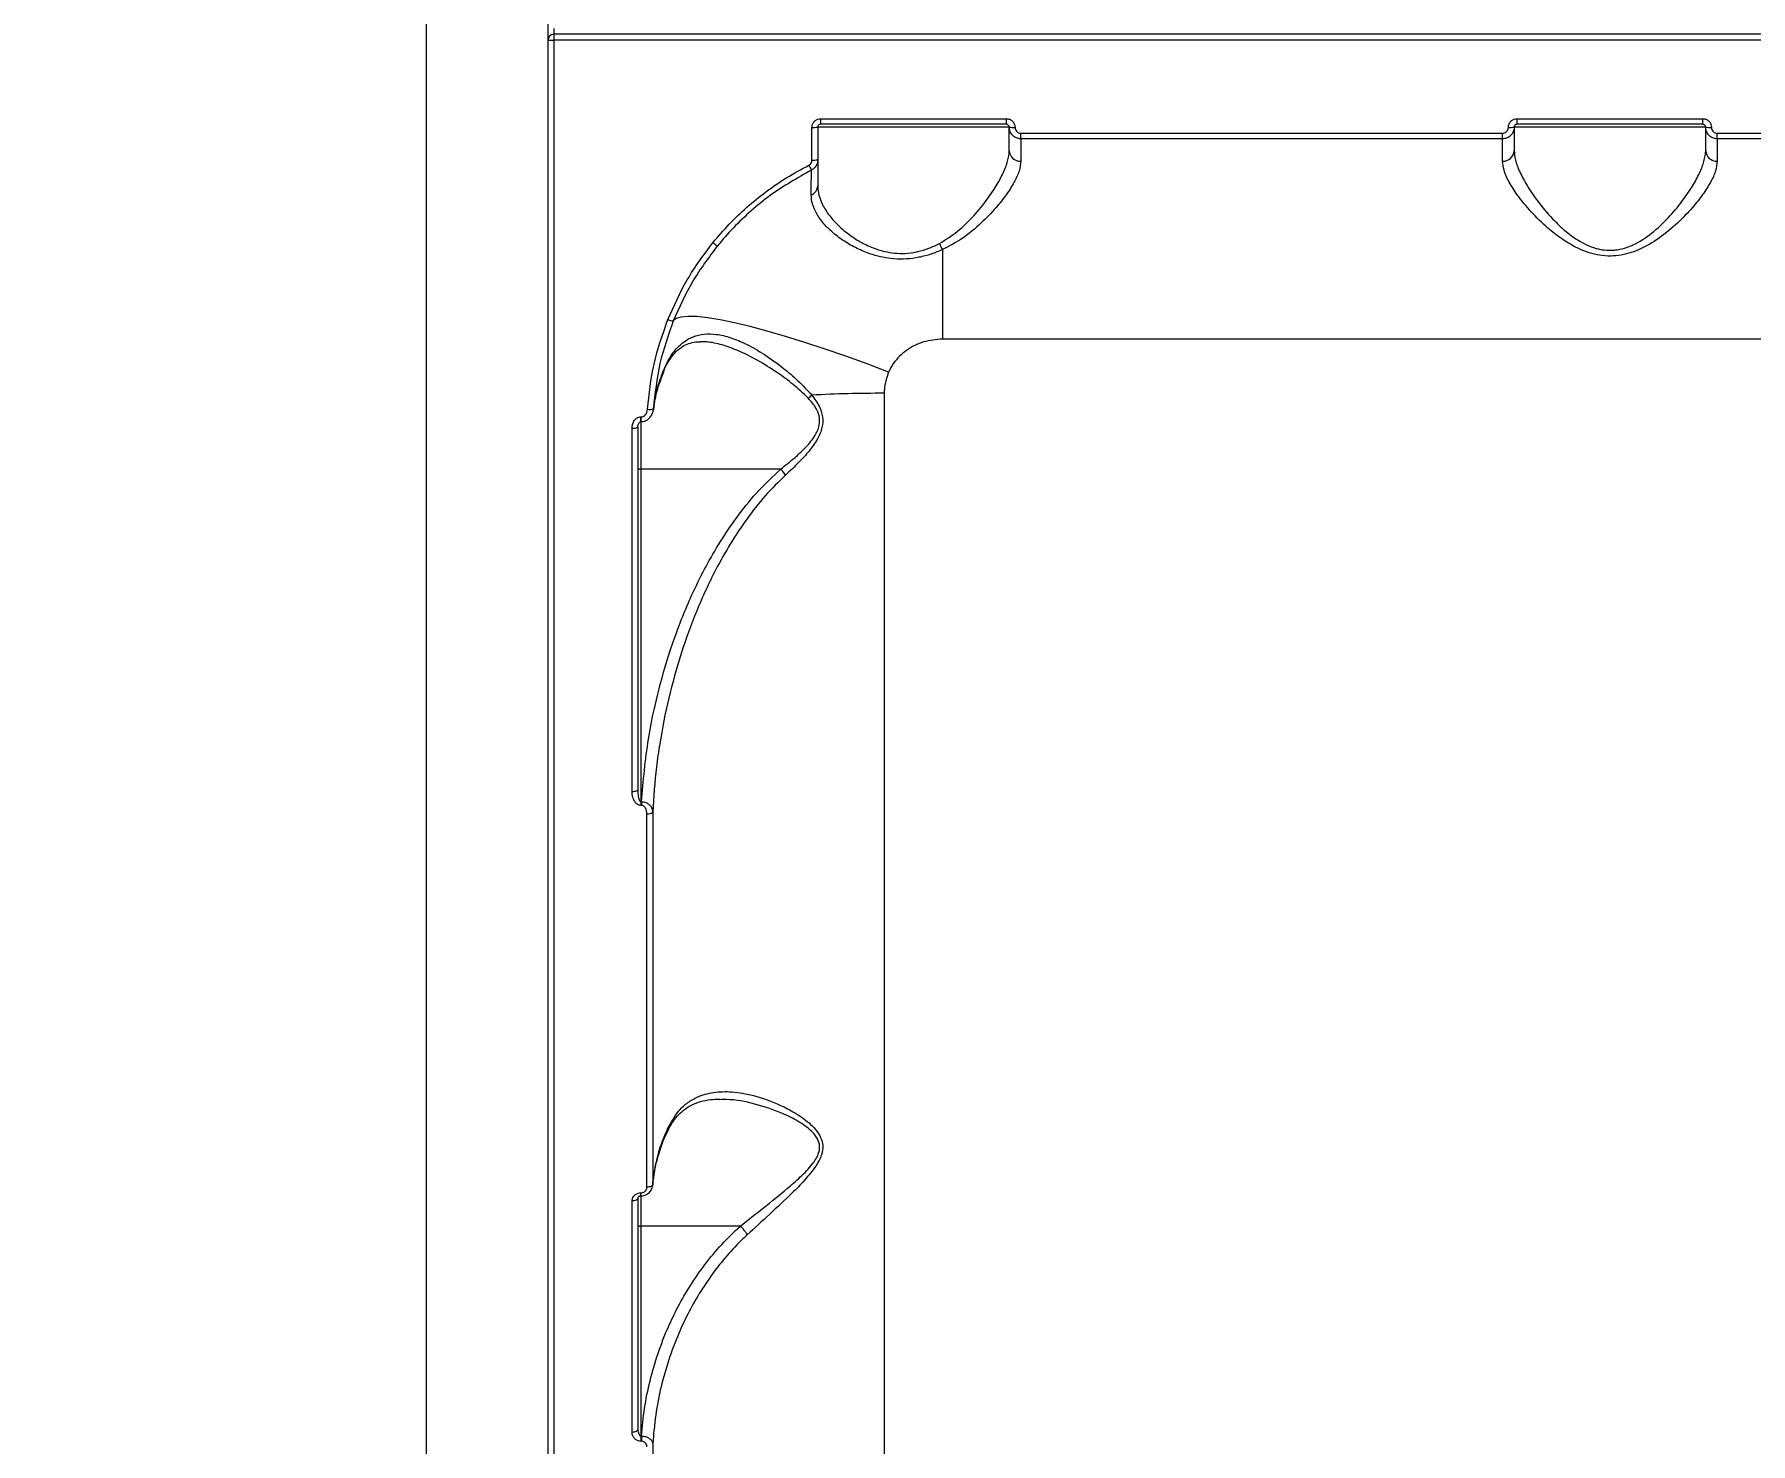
# Model space of a CAD drawing. Header units: millimetres. Extents: x -8327 to 9087, y -6583 to 5996.
# Drawn here: x -1374.5 to -1078.8, y -2449.9 to -2207.1 of the extents above; entities that cross this region are included whole.
import ezdxf

# ---------------------------------------------------------------- set-up
doc = ezdxf.new("R2010")
doc.units = ezdxf.units.MM
for name, color, linetype in [('DIKOM_ОБЪЕКТ', 7, 'Continuous'), ('DIKOM_РАЗМЕР_ЗОНА', 7, 'Continuous'), ('DIKOM_РАЗМЕР_ОБЪЕКТА', 7, 'Continuous')]:
    doc.layers.add(name, color=color, linetype=linetype)
doc.styles.add('style1', font='arial.ttf', dxfattribs={"width": 0.8})
doc.dimstyles.new('1-50', dxfattribs={"dimtxt": 300, "dimasz": 200, "dimexe": 100, "dimexo": 0, "dimgap": 100, "dimtad": 1, "dimtxsty": 'style1', "dimcen": 200, "dimclrd": 7, "dimclre": 7, "dimclrt": 7, "dimadec": 1, "dimazin": 2, "dimtfac": 1, "dimtmove": 0, "dimatfit": 2, "dimfxl": 0, "dimlwd": 25, "dimlwe": 18, "dimarcsym": 0})

# ---------------------------------------------------------------- blocks, each defined once
blk = doc.blocks.new('*D9')
at = {"layer": 'Defpoints', "color": 0, "transparency": 16777216}
for p in [(7087.37, 843.9), (-4957.59, 227.93), (7087.37, -4838.64)]:
    blk.add_point(p, dxfattribs=at)
at = {"layer": 'DIKOM_РАЗМЕР_ОБЪЕКТА', "color": 7, "lineweight": 18, "transparency": 16777216}
for p, q in [((7087.37, 843.9), (7087.37, -4938.64)), ((-4957.59, 227.93), (-4957.59, -4938.64))]:
    blk.add_line(p, q, dxfattribs=at)
at = {"layer": 'DIKOM_РАЗМЕР_ОБЪЕКТА', "color": 7, "lineweight": 25, "transparency": 16777216}
blk.add_line((-4757.59, -4838.64), (6887.37, -4838.64), dxfattribs=at)
at = {"layer": 'DIKOM_РАЗМЕР_ОБЪЕКТА', "color": 7, "transparency": 16777216}
for points in [[(-4757.59, -4805.31), (-4757.59, -4871.97), (-4957.59, -4838.64)], [(6887.37, -4805.31), (6887.37, -4871.97), (7087.37, -4838.64)]]:
    blk.add_solid(points, dxfattribs=at)
at = {"layer": 'DIKOM_РАЗМЕР_ОБЪЕКТА', "color": 7, "transparency": 16777216, "insert": (4098.94, -4585.47), "char_height": 300, "attachment_point": 5, "style": 'style1'}
blk.add_mtext('12040', dxfattribs=at)
blk = doc.blocks.new('*D10')
at = {"layer": 'Defpoints', "color": 0, "transparency": 16777216}
for p in [(-465.57, 4500.84), (-6842.48, -4044.98), (-465.57, -4044.98)]:
    blk.add_point(p, dxfattribs=at)
at = {"layer": 'DIKOM_РАЗМЕР_ОБЪЕКТА', "color": 7, "lineweight": 18, "transparency": 16777216}
for p, q in [((-465.57, 4500.84), (-6942.48, 4500.84)), ((-465.57, -4044.98), (-6942.48, -4044.98))]:
    blk.add_line(p, q, dxfattribs=at)
at = {"layer": 'DIKOM_РАЗМЕР_ОБЪЕКТА', "color": 7, "lineweight": 25, "transparency": 16777216}
blk.add_line((-6842.48, 4300.84), (-6842.48, -3844.98), dxfattribs=at)
at = {"layer": 'DIKOM_РАЗМЕР_ОБЪЕКТА', "color": 7, "transparency": 16777216}
for points in [[(-6875.82, 4300.84), (-6809.15, 4300.84), (-6842.48, 4500.84)], [(-6875.82, -3844.98), (-6809.15, -3844.98), (-6842.48, -4044.98)]]:
    blk.add_solid(points, dxfattribs=at)
at = {"layer": 'DIKOM_РАЗМЕР_ОБЪЕКТА', "color": 7, "transparency": 16777216, "insert": (-7095.66, 227.93), "char_height": 300, "attachment_point": 5, "rotation": 90, "style": 'style1'}
blk.add_mtext('8550', dxfattribs=at)
blk = doc.blocks.new('*D11')
at = {"layer": 'Defpoints', "color": 0, "transparency": 16777216}
for p in [(-800.04, 5995.67), (-7876.63, -5539.81), (-800.04, -5539.81)]:
    blk.add_point(p, dxfattribs=at)
at = {"layer": 'DIKOM_РАЗМЕР_ЗОНА', "color": 7, "lineweight": 18, "transparency": 16777216}
for p, q in [((-800.04, 5995.67), (-7976.63, 5995.67)), ((-800.04, -5539.81), (-7976.63, -5539.81))]:
    blk.add_line(p, q, dxfattribs=at)
at = {"layer": 'DIKOM_РАЗМЕР_ЗОНА', "color": 7, "lineweight": 25, "transparency": 16777216}
blk.add_line((-7876.63, 5795.67), (-7876.63, -5339.81), dxfattribs=at)
at = {"layer": 'DIKOM_РАЗМЕР_ЗОНА', "color": 7, "transparency": 16777216}
for points in [[(-7909.96, 5795.67), (-7843.29, 5795.67), (-7876.63, 5995.67)], [(-7909.96, -5339.81), (-7843.29, -5339.81), (-7876.63, -5539.81)]]:
    blk.add_solid(points, dxfattribs=at)
at = {"layer": 'DIKOM_РАЗМЕР_ЗОНА', "color": 7, "transparency": 16777216, "insert": (-8129.8, 227.93), "char_height": 300, "attachment_point": 5, "rotation": 90, "style": 'style1'}
blk.add_mtext('11550', dxfattribs=at)
blk = doc.blocks.new('*D12')
at = {"layer": 'Defpoints', "color": 0, "transparency": 16777216}
for p in [(-6501.58, 227.93), (9087.37, 227.93), (9087.37, -6483.3)]:
    blk.add_point(p, dxfattribs=at)
at = {"layer": 'DIKOM_РАЗМЕР_ЗОНА', "color": 7, "lineweight": 18, "transparency": 16777216}
for p, q in [((-6501.58, 227.93), (-6501.58, -6583.3)), ((9087.37, 227.93), (9087.37, -6583.3))]:
    blk.add_line(p, q, dxfattribs=at)
at = {"layer": 'DIKOM_РАЗМЕР_ЗОНА', "color": 7, "lineweight": 25, "transparency": 16777216}
blk.add_line((-6301.58, -6483.3), (8887.37, -6483.3), dxfattribs=at)
at = {"layer": 'DIKOM_РАЗМЕР_ЗОНА', "color": 7, "transparency": 16777216}
for points in [[(-6301.58, -6449.97), (-6301.58, -6516.64), (-6501.58, -6483.3)], [(8887.37, -6449.97), (8887.37, -6516.64), (9087.37, -6483.3)]]:
    blk.add_solid(points, dxfattribs=at)
at = {"layer": 'DIKOM_РАЗМЕР_ЗОНА', "color": 7, "transparency": 16777216, "insert": (2981.2, -6230.13), "char_height": 300, "attachment_point": 5, "style": 'style1'}
blk.add_mtext('15500', dxfattribs=at)

msp = doc.modelspace()

# ---------------------------------------------------------------- linework, layer by layer
at = {"layer": 'DIKOM_ОБЪЕКТ', "color": 7, "linetype": 'Continuous', "lineweight": 15}
for p, q in [((-1307.039, -1876.293), (-1307.039, -2537.85)), ((-1286.039, -1876.293), (-1286.039, -2537.85)), ((-1285.039, -2206.069), (-1285.039, -2207.072)), ((-801.039, -2207.072), (-1285.039, -2207.072)), ((-1285.039, -2207.072), (-1285.039, -2208.074)), ((-801.039, -2208.074), (-1285.039, -2208.074)), ((-1285.039, -2208.074), (-1285.039, -2627.071)), ((-1240.539, -2228.736), (-1240.539, -2223.11)), ((-1239.54, -2223.072), (-1239.54, -2228.684)), ((-1206.54, -2223.072), (-1239.54, -2223.072)), ((-1239.039, -2221.606), (-1207.039, -2221.606)), ((-1239.039, -2222.571), (-1239.039, -2221.606)), ((-1207.039, -2222.571), (-1239.039, -2222.571)), ((-1207.039, -2222.571), (-1207.039, -2221.606)), ((-1206.54, -2227.122), (-1206.54, -2223.072)), ((-1119.539, -2223.072), (-1119.539, -2227.122)), ((-1086.539, -2223.072), (-1119.539, -2223.072)), ((-1119.039, -2221.606), (-1087.039, -2221.606)), ((-1119.039, -2222.571), (-1119.039, -2221.606)), ((-1087.039, -2222.571), (-1119.039, -2222.571)), ((-1087.039, -2222.571), (-1087.039, -2221.606)), ((-1086.539, -2227.122), (-1086.539, -2223.072)), ((-1204.539, -2224.112), (-1121.539, -2224.112)), ((-1204.539, -2225.071), (-1204.539, -2224.112)), ((-1204.539, -2225.071), (-1204.539, -2228.929)), ((-1121.539, -2225.071), (-1204.539, -2225.071)), ((-1121.539, -2225.071), (-1121.539, -2224.112)), ((-1121.539, -2228.929), (-1121.539, -2225.071)), ((-1084.539, -2224.112), (-1001.539, -2224.112)), ((-1084.539, -2225.071), (-1084.539, -2224.112)), ((-1084.539, -2225.071), (-1084.539, -2228.929)), ((-1001.539, -2225.071), (-1084.539, -2225.071)), ((-1218.039, -2244.165), (-1218.039, -2259.574)), ((-868.04, -2259.574), (-1218.039, -2259.574)), ((-1266.141, -2265.221), (-1266.153, -2265.25)), ((-1267.798, -2271.761), (-1267.71, -2271.115)), ((-1228.089, -2268.919), (-1228.089, -2589.072)), ((-1270.039, -2272.975), (-1269.945, -2272.975)), ((-1270.039, -2273.818), (-1270.039, -2272.975)), ((-1270.039, -2273.806), (-1270.039, -2281.988)), ((-1270.039, -2273.818), (-1269.945, -2273.818)), ((-1269.945, -2273.818), (-1269.945, -2272.975)), ((-1271.539, -2337.583), (-1271.539, -2274.917)), ((-1270.539, -2274.756), (-1270.539, -2337.272)), ((-1245.927, -2281.988), (-1270.039, -2281.988)), ((-1270.039, -2281.988), (-1270.039, -2339.277)), ((-1270.039, -2339.277), (-1269.918, -2339.277)), ((-1270.039, -2339.277), (-1270.039, -2339.924)), ((-1269.918, -2339.277), (-1269.918, -2339.924)), ((-1269.918, -2339.924), (-1270.039, -2339.924)), ((-1268.979, -2405.705), (-1268.979, -2341.383)), ((-1267.982, -2341.087), (-1267.982, -2405.266)), ((-1270.039, -2406.677), (-1270.007, -2406.677)), ((-1270.039, -2407.202), (-1270.039, -2406.677)), ((-1270.039, -2407.202), (-1270.007, -2407.202)), ((-1270.039, -2407.218), (-1270.039, -2412.424)), ((-1270.007, -2407.202), (-1270.007, -2406.677)), ((-1271.539, -2447.957), (-1271.539, -2408.093)), ((-1270.539, -2407.615), (-1270.539, -2447.383)), ((-1252.879, -2412.424), (-1270.039, -2412.424)), ((-1270.039, -2412.424), (-1270.039, -2448.579)), ((-1270.039, -2448.579), (-1269.936, -2448.579)), ((-1270.039, -2448.579), (-1270.039, -2449.478)), ((-1269.936, -2448.579), (-1269.936, -2449.478)), ((-1269.936, -2449.478), (-1270.039, -2449.478)), ((-1267.982, -2449.907), (-1267.982, -2515.739))]:
    msp.add_line(p, q, dxfattribs=at)
at = {"layer": 'DIKOM_ОБЪЕКТ', "color": 7, "linetype": 'Continuous', "lineweight": 15, "flags": 128}
for points in [[(-1227.33, -2265.277), (-1231.024, -2263.871), (-1234.681, -2262.538), (-1238.266, -2261.293), (-1241.743, -2260.147), (-1245.077, -2259.112), (-1248.236, -2258.198), (-1251.189, -2257.414), (-1253.907, -2256.768), (-1256.362, -2256.266), (-1258.53, -2255.914), (-1260.39, -2255.714), (-1261.924, -2255.668), (-1263.116, -2255.777), (-1263.955, -2256.041), (-1264.433, -2256.456)], [(-1266.086, -2264.893), (-1266.116, -2265.145), (-1266.141, -2265.221)], [(-1270.539, -2281.823), (-1270.53, -2281.855), (-1270.501, -2281.886), (-1270.455, -2281.915), (-1270.393, -2281.94), (-1270.317, -2281.96), (-1270.231, -2281.976), (-1270.137, -2281.985), (-1270.039, -2281.988)], [(-1270.539, -2337.272), (-1270.559, -2337.333), (-1270.615, -2337.391), (-1270.708, -2337.445), (-1270.832, -2337.492), (-1270.984, -2337.531), (-1271.157, -2337.56), (-1271.344, -2337.577), (-1271.539, -2337.583)], [(-1267.982, -2405.266), (-1268.013, -2405.353), (-1268.078, -2405.436), (-1268.174, -2405.512), (-1268.299, -2405.578), (-1268.447, -2405.632), (-1268.614, -2405.672), (-1268.793, -2405.696), (-1268.979, -2405.705)], [(-1270.539, -2407.615), (-1270.559, -2407.708), (-1270.615, -2407.798), (-1270.708, -2407.881), (-1270.832, -2407.953), (-1270.984, -2408.013), (-1271.157, -2408.057), (-1271.344, -2408.084), (-1271.539, -2408.093)], [(-1270.539, -2412.262), (-1270.53, -2412.293), (-1270.501, -2412.324), (-1270.455, -2412.352), (-1270.393, -2412.376), (-1270.317, -2412.397), (-1270.231, -2412.412), (-1270.137, -2412.421), (-1270.039, -2412.424)], [(-1270.539, -2447.383), (-1270.559, -2447.495), (-1270.615, -2447.603), (-1270.708, -2447.702), (-1270.832, -2447.789), (-1270.984, -2447.86), (-1271.157, -2447.913), (-1271.344, -2447.946), (-1271.539, -2447.957)]]:
    msp.add_lwpolyline(points, dxfattribs=at)
at = {"layer": 'DIKOM_ОБЪЕКТ', "color": 7, "linetype": 'Continuous', "lineweight": 15}
for centre, radius, start, end in [((-1285.039, -2208.072), 1, 90, 180), ((-1285.279, -2098.849), 109.225, 269.60109, 270.12575), ((-1240.292, -2216.464), 6.651, 267.87032, 276.49919), ((-1205.786, -2216.455), 6.66, 263.50608, 272.12544), ((-1120.292, -2216.461), 6.653, 267.87182, 276.4977), ((-1085.787, -2216.464), 6.651, 263.50081, 272.12968), ((-1232.472, -2225.525), 9.544, 205.47567, 211.19579), ((-1240.291, -2223.841), 4.902, 267.09989, 278.82386), ((-1204.631, -2227.02), 1.911, 183.04956, 272.75077), ((-1121.448, -2227.02), 1.911, 267.24923, 356.95044), ((-1084.631, -2227.021), 1.911, 183.03962, 272.7607), ((-1241.299, -2233.118), 1.761, 291.13508, 358.17991), ((-1255.182, -2240.358), 3.557, 227.21342, 242.53825), ((-1211.71, -2240.229), 7.453, 202.81637, 211.87129), ((-1264.277, -2254.081), 2.379, 242.90201, 266.23668), ((-1244.732, -2264.818), 6.076, 305.64413, 313.27009), ((-1228.203, -2505.477), 236.558, 89.97244, 92.99596), ((-1268.517, -2269.743), 1.967, 259.75638, 289.1481), ((-1271.296, -2273.247), 1.688, 261.72526, 296.64066), ((-1252.053, -2287.965), 8.559, 35.40713, 44.29108), ((-1268.777, -2340.238), 1.163, 259.97468, 313.1245)]:
    msp.add_arc(centre, radius, start, end, dxfattribs=at)
for points, knots in [([(-1240.539, -2223.11), (-1240.532, -2222.999), (-1240.514, -2222.719), (-1240.334, -2222.296), (-1239.995, -2221.915), (-1239.545, -2221.656), (-1239.208, -2221.623), (-1239.039, -2221.606)], [0, 0, 0, 0, 0.1419004, 0.3567374, 0.5712815, 0.7856945, 1, 1, 1, 1]), ([(-1239.039, -2222.571), (-1239.096, -2222.577), (-1239.208, -2222.588), (-1239.358, -2222.674), (-1239.471, -2222.801), (-1239.531, -2222.942), (-1239.537, -2223.035), (-1239.54, -2223.072)], [0, 0, 0, 0, 0.2139424, 0.42817, 0.642798, 0.8578378, 1, 1, 1, 1]), ([(-1207.039, -2221.606), (-1206.929, -2221.613), (-1206.651, -2221.632), (-1206.229, -2221.812), (-1205.848, -2222.152), (-1205.589, -2222.602), (-1205.556, -2222.941), (-1205.539, -2223.11)], [0, 0, 0, 0, 0.1406789, 0.3550876, 0.5698811, 0.7848534, 1, 1, 1, 1]), ([(-1206.54, -2223.072), (-1206.545, -2223.015), (-1206.556, -2222.903), (-1206.642, -2222.753), (-1206.769, -2222.64), (-1206.91, -2222.58), (-1207.003, -2222.574), (-1207.039, -2222.571)], [0, 0, 0, 0, 0.2155692, 0.4306888, 0.6452116, 0.8596292, 1, 1, 1, 1]), ([(-1204.539, -2225.071), (-1204.686, -2225.062), (-1205.057, -2225.038), (-1205.62, -2224.799), (-1206.128, -2224.346), (-1206.473, -2223.747), (-1206.517, -2223.297), (-1206.54, -2223.072)], [0, 0, 0, 0, 0.1407127, 0.3554741, 0.5703045, 0.7851686, 1, 1, 1, 1]), ([(-1205.539, -2223.11), (-1205.528, -2223.222), (-1205.506, -2223.448), (-1205.334, -2223.748), (-1205.08, -2223.975), (-1204.799, -2224.095), (-1204.613, -2224.107), (-1204.539, -2224.112)], [0, 0, 0, 0, 0.215057, 0.4302044, 0.6449277, 0.8594091, 1, 1, 1, 1]), ([(-1119.539, -2223.072), (-1119.549, -2223.22), (-1119.574, -2223.592), (-1119.814, -2224.154), (-1120.266, -2224.661), (-1120.865, -2225.005), (-1121.315, -2225.049), (-1121.539, -2225.071)], [0, 0, 0, 0, 0.1416737, 0.3563702, 0.5709223, 0.7854557, 1, 1, 1, 1]), ([(-1121.539, -2224.112), (-1121.427, -2224.101), (-1121.202, -2224.079), (-1120.903, -2223.906), (-1120.677, -2223.652), (-1120.556, -2223.37), (-1120.544, -2223.184), (-1120.539, -2223.11)], [0, 0, 0, 0, 0.2143209, 0.4286312, 0.643161, 0.858086, 1, 1, 1, 1]), ([(-1120.539, -2223.11), (-1120.532, -2222.999), (-1120.514, -2222.719), (-1120.334, -2222.296), (-1119.994, -2221.915), (-1119.545, -2221.656), (-1119.208, -2221.623), (-1119.039, -2221.606)], [0, 0, 0, 0, 0.1419089, 0.3567202, 0.5713445, 0.7856817, 1, 1, 1, 1]), ([(-1119.039, -2222.571), (-1119.096, -2222.577), (-1119.208, -2222.588), (-1119.358, -2222.674), (-1119.471, -2222.801), (-1119.531, -2222.942), (-1119.537, -2223.035), (-1119.539, -2223.072)], [0, 0, 0, 0, 0.21396321, 0.42794626, 0.64279661, 0.85785744, 1, 1, 1, 1]), ([(-1087.039, -2221.606), (-1086.929, -2221.613), (-1086.651, -2221.632), (-1086.229, -2221.812), (-1085.848, -2222.152), (-1085.589, -2222.602), (-1085.556, -2222.941), (-1085.539, -2223.11)], [0, 0, 0, 0, 0.14058972, 0.35510992, 0.56984552, 0.78483558, 1, 1, 1, 1]), ([(-1086.539, -2223.072), (-1086.545, -2223.015), (-1086.556, -2222.903), (-1086.642, -2222.753), (-1086.769, -2222.64), (-1086.91, -2222.58), (-1087.003, -2222.574), (-1087.039, -2222.571)], [0, 0, 0, 0, 0.2155809, 0.4307122, 0.6454732, 0.8596216, 1, 1, 1, 1]), ([(-1084.539, -2225.071), (-1084.686, -2225.062), (-1085.057, -2225.038), (-1085.62, -2224.798), (-1086.128, -2224.346), (-1086.473, -2223.747), (-1086.517, -2223.297), (-1086.539, -2223.072)], [0, 0, 0, 0, 0.1407844, 0.3554689, 0.570293, 0.7851877, 1, 1, 1, 1]), ([(-1085.539, -2223.11), (-1085.528, -2223.222), (-1085.506, -2223.448), (-1085.334, -2223.748), (-1085.08, -2223.975), (-1084.798, -2224.095), (-1084.613, -2224.107), (-1084.539, -2224.112)], [0, 0, 0, 0, 0.215077, 0.4302189, 0.6449367, 0.8594126, 1, 1, 1, 1]), ([(-1257.599, -2242.969), (-1256.685, -2241.896), (-1254.857, -2239.752), (-1251.79, -2236.835), (-1248.477, -2234.143), (-1244.919, -2231.697), (-1242.365, -2230.319), (-1241.088, -2229.63)], [0, 0, 0, 0, 0.1978389, 0.3955055, 0.5931714, 0.7965908, 1, 1, 1, 1]), ([(-1241.088, -2229.63), (-1240.992, -2229.569), (-1240.801, -2229.448), (-1240.613, -2229.158), (-1240.544, -2228.908), (-1240.54, -2228.766), (-1240.539, -2228.736)], [0, 0, 0, 0, 0.3057226, 0.6116823, 0.9180845, 1, 1, 1, 1]), ([(-1239.54, -2228.684), (-1239.541, -2228.744), (-1239.549, -2229.028), (-1239.687, -2229.527), (-1240.063, -2230.105), (-1240.445, -2230.347), (-1240.636, -2230.469)], [0, 0, 0, 0, 0.0819097, 0.3881257, 0.6940336, 1, 1, 1, 1]), ([(-1239.54, -2228.684), (-1239.54, -2228.772), (-1239.54, -2228.956), (-1239.54, -2230.415), (-1239.54, -2232.245), (-1239.54, -2233.173)], [0, 0, 0, 0, 0.3069734, 0.6484694, 1, 1, 1, 1]), ([(-1218.58, -2243.12), (-1217.514, -2242.456), (-1215.273, -2241.06), (-1212.597, -2238.347), (-1210.413, -2235.663), (-1208.739, -2233.174), (-1207.54, -2230.953), (-1206.713, -2228.88), (-1206.597, -2227.708), (-1206.54, -2227.122)], [0, 0, 0, 0, 0.1463713, 0.3075769, 0.4690112, 0.6020963, 0.735111, 0.8676419, 1, 1, 1, 1]), ([(-1204.539, -2228.929), (-1204.604, -2229.484), (-1204.733, -2230.596), (-1205.658, -2232.573), (-1207.007, -2234.694), (-1208.891, -2237.074), (-1211.352, -2239.64), (-1214.381, -2242.235), (-1216.848, -2243.537), (-1218.039, -2244.165)], [0, 0, 0, 0, 0.13165671, 0.26348613, 0.39514067, 0.52687261, 0.6883018, 0.84953935, 1, 1, 1, 1]), ([(-1084.539, -2228.929), (-1084.601, -2229.474), (-1084.726, -2230.583), (-1085.649, -2232.556), (-1087.002, -2234.685), (-1088.874, -2237.053), (-1091.337, -2239.631), (-1094.412, -2242.201), (-1097.829, -2244.245), (-1100.941, -2245.191), (-1103.386, -2245.321), (-1105.255, -2245.105), (-1107.101, -2244.584), (-1109.206, -2243.668), (-1111.463, -2242.283), (-1114.103, -2240.202), (-1116.711, -2237.635), (-1118.919, -2234.934), (-1120.464, -2232.508), (-1121.372, -2230.52), (-1121.487, -2229.428), (-1121.539, -2228.929)], [0, 0, 0, 0, 0.05458135, 0.11103024, 0.16594533, 0.22201155, 0.28907296, 0.35795929, 0.42267191, 0.47740468, 0.50474857, 0.5331013, 0.56235261, 0.59238148, 0.63988812, 0.68858231, 0.75928461, 0.83205997, 0.89016086, 0.94986883, 1, 1, 1, 1]), ([(-1119.539, -2227.122), (-1119.492, -2227.646), (-1119.391, -2228.782), (-1118.588, -2230.863), (-1117.233, -2233.376), (-1115.264, -2236.222), (-1112.969, -2238.895), (-1110.592, -2241.11), (-1108.6, -2242.562), (-1106.693, -2243.546), (-1104.761, -2244.2), (-1103.03, -2244.345), (-1101.408, -2244.153), (-1100.123, -2243.827), (-1097.932, -2242.881), (-1095.334, -2241.045), (-1092.607, -2238.364), (-1090.427, -2235.681), (-1088.744, -2233.18), (-1087.549, -2230.97), (-1086.714, -2228.887), (-1086.598, -2227.716), (-1086.539, -2227.122)], [0, 0, 0, 0, 0.0507137, 0.1099156, 0.170724, 0.2426526, 0.3164733, 0.3637493, 0.4119875, 0.4400486, 0.4688587, 0.5101018, 0.5210883, 0.5468203, 0.5734085, 0.6369329, 0.7046132, 0.7741502, 0.8302508, 0.8873302, 0.9428803, 1, 1, 1, 1]), ([(-1240.636, -2230.469), (-1243.043, -2231.83), (-1246.691, -2233.892), (-1251.036, -2237.438), (-1254.11, -2240.336), (-1255.927, -2242.465), (-1256.823, -2243.514)], [0, 0, 0, 0, 0.3951746, 0.5986747, 0.8021689, 1, 1, 1, 1]), ([(-1240.664, -2234.76), (-1240.659, -2233.892), (-1240.649, -2232.13), (-1240.641, -2230.894), (-1240.637, -2230.498), (-1240.636, -2230.475), (-1240.636, -2230.469)], [0, 0, 0, 0, 0.34149251, 0.69299375, 0.91800997, 1, 1, 1, 1]), ([(-1218.039, -2244.165), (-1218.683, -2244.435), (-1219.985, -2244.98), (-1222.074, -2245.538), (-1224.251, -2245.831), (-1226.996, -2245.8), (-1229.842, -2245.199), (-1232.552, -2244.119), (-1234.873, -2242.841), (-1236.995, -2241.273), (-1238.755, -2239.498), (-1239.985, -2237.667), (-1240.588, -2236.081), (-1240.644, -2235.122), (-1240.664, -2234.76)], [0, 0, 0, 0, 0.06037205, 0.12204871, 0.18258549, 0.24520499, 0.35486811, 0.43581572, 0.51910495, 0.62134381, 0.72659935, 0.82972132, 0.93558046, 1, 1, 1, 1]), ([(-1239.54, -2233.173), (-1239.518, -2233.553), (-1239.462, -2234.542), (-1238.898, -2236.202), (-1237.763, -2238.103), (-1236.114, -2239.983), (-1234.163, -2241.622), (-1231.988, -2242.992), (-1229.491, -2244.143), (-1226.893, -2244.789), (-1224.448, -2244.856), (-1223.108, -2244.684), (-1221.749, -2244.391), (-1220.368, -2243.975), (-1219.181, -2243.407), (-1218.58, -2243.12)], [0, 0, 0, 0, 0.0653917, 0.1703681, 0.2779408, 0.3818104, 0.48841, 0.5695638, 0.652795, 0.7604197, 0.8151638, 0.8718868, 0.8800449, 0.9391961, 1, 1, 1, 1]), ([(-1265.361, -2256.2), (-1264.333, -2253.877), (-1262.253, -2249.178), (-1259.162, -2245.054), (-1257.599, -2242.969)], [0, 0, 0, 0, 0.4941766, 1, 1, 1, 1]), ([(-1256.823, -2243.514), (-1258.322, -2245.505), (-1261.355, -2249.535), (-1263.399, -2254.131), (-1264.433, -2256.456)], [0, 0, 0, 0, 0.4941686, 1, 1, 1, 1]), ([(-1268.867, -2271.679), (-1268.591, -2269.069), (-1268.033, -2263.784), (-1266.259, -2258.748), (-1265.361, -2256.2)], [0, 0, 0, 0, 0.4938636, 1, 1, 1, 1]), ([(-1264.433, -2256.456), (-1265.295, -2258.887), (-1267.039, -2263.811), (-1267.592, -2268.983), (-1267.872, -2271.601)], [0, 0, 0, 0, 0.493814, 1, 1, 1, 1]), ([(-1266.086, -2264.893), (-1265.775, -2264.212), (-1265.145, -2262.829), (-1263.95, -2261.214), (-1262.57, -2259.957), (-1260.956, -2259.092), (-1259.11, -2258.66), (-1256.958, -2258.7), (-1254.544, -2259.265), (-1251.767, -2260.424), (-1248.711, -2262.182), (-1245.704, -2264.363), (-1242.915, -2266.695), (-1241.354, -2268.389), (-1240.567, -2269.242)], [0, 0, 0, 0, 0.0667249, 0.1352462, 0.2049079, 0.2761743, 0.3547319, 0.435009, 0.5258159, 0.6185656, 0.7247449, 0.8332658, 0.9160241, 1, 1, 1, 1]), ([(-1266.133, -2265.256), (-1266.05, -2265.04), (-1265.766, -2264.303), (-1265.179, -2263.27), (-1264.398, -2262.167), (-1263.532, -2261.31), (-1262.573, -2260.649), (-1261.479, -2260.222), (-1260.531, -2260.015), (-1259.886, -2260.052), (-1259.737, -2260.061)], [0, 0, 0, 0, 0.0545845, 0.1865346, 0.3226068, 0.4612899, 0.6104584, 0.7718539, 0.947213, 1, 1, 1, 1]), ([(-1241.191, -2269.756), (-1242.039, -2268.958), (-1243.749, -2267.348), (-1246.718, -2265.197), (-1249.923, -2263.175), (-1253.12, -2261.568), (-1256.051, -2260.531), (-1258.206, -2260.043), (-1259.387, -2260.074), (-1259.735, -2260.083)], [0, 0, 0, 0, 0.1394687, 0.2812104, 0.456928, 0.6359666, 0.7849043, 0.9365907, 1, 1, 1, 1]), ([(-1218.039, -2259.574), (-1219.153, -2259.671), (-1221.358, -2259.863), (-1224.308, -2261.379), (-1226.314, -2263.304), (-1227.063, -2264.758), (-1227.33, -2265.277)], [0, 0, 0, 0, 0.28856335, 0.57163762, 0.84704991, 1, 1, 1, 1]), ([(-1267.872, -2271.601), (-1267.687, -2270.472), (-1267.316, -2268.202), (-1266.497, -2266), (-1266.086, -2264.893)], [0, 0, 0, 0, 0.497417, 1, 1, 1, 1]), ([(-1267.71, -2271.115), (-1267.675, -2270.829), (-1267.522, -2269.61), (-1267.003, -2267.638), (-1266.365, -2265.988), (-1266.077, -2265.241)], [0, 0, 0, 0, 0.1438461, 0.6125478, 1, 1, 1, 1]), ([(-1227.33, -2265.277), (-1227.658, -2266.258), (-1228.021, -2267.341), (-1228.086, -2268.583), (-1228.088, -2268.805), (-1228.089, -2268.919)], [0, 0, 0, 0, 0.8217791, 0.9078663, 1, 1, 1, 1]), ([(-1245.927, -2281.988), (-1245.117, -2281.345), (-1243.675, -2280.198), (-1241.695, -2278.385), (-1240.204, -2276.636), (-1239.31, -2274.916), (-1239.18, -2273.705), (-1239.312, -2272.621), (-1239.843, -2271.271), (-1240.695, -2270.314), (-1241.191, -2269.756)], [0, 0, 0, 0, 0.2010548, 0.3583987, 0.5149477, 0.6384981, 0.7217805, 0.7449668, 0.8512707, 1, 1, 1, 1]), ([(-1240.567, -2269.242), (-1240.092, -2269.881), (-1239.265, -2270.993), (-1238.621, -2272.94), (-1238.714, -2274.911), (-1239.595, -2276.945), (-1241.027, -2278.918), (-1242.905, -2280.979), (-1244.304, -2282.284), (-1245.077, -2283.006)], [0, 0, 0, 0, 0.1491235, 0.2596301, 0.3716662, 0.4987807, 0.6508265, 0.8069668, 1, 1, 1, 1]), ([(-1271.539, -2274.917), (-1271.518, -2274.666), (-1271.478, -2274.19), (-1271.177, -2273.596), (-1270.792, -2273.207), (-1270.403, -2273.006), (-1270.149, -2272.985), (-1270.039, -2272.975)], [0, 0, 0, 0, 0.2792234, 0.5294811, 0.7216292, 0.8794627, 1, 1, 1, 1]), ([(-1270.53, -2274.922), (-1270.535, -2274.832), (-1270.55, -2274.562), (-1270.454, -2274.197), (-1270.268, -2273.932), (-1270.137, -2273.839), (-1270.061, -2273.817), (-1270.014, -2273.819), (-1269.99, -2273.826), (-1269.979, -2273.829)], [0, 0, 0, 0, 0.1995311, 0.5949959, 0.8023186, 0.9046864, 0.944533, 0.9748319, 1, 1, 1, 1]), ([(-1269.946, -2273.799), (-1269.773, -2273.792), (-1269.391, -2273.777), (-1268.849, -2273.491), (-1268.36, -2273.027), (-1268.001, -2272.372), (-1267.869, -2271.836), (-1267.868, -2271.542), (-1267.867, -2271.524)], [0, 0, 0, 0, 0.1511693, 0.3335309, 0.5232531, 0.7396602, 0.9847485, 1, 1, 1, 1]), ([(-1269.945, -2272.975), (-1269.883, -2272.971), (-1269.721, -2272.959), (-1269.456, -2272.838), (-1269.171, -2272.575), (-1268.941, -2272.172), (-1268.892, -2271.845), (-1268.867, -2271.679)], [0, 0, 0, 0, 0.1011443, 0.2613341, 0.4606481, 0.7265374, 1, 1, 1, 1]), ([(-1269.918, -2339.277), (-1269.596, -2335.675), (-1269.04, -2329.462), (-1267.211, -2320.772), (-1265.03, -2313.121), (-1262.202, -2305.589), (-1259.115, -2299.177), (-1256.023, -2293.907), (-1253.092, -2289.675), (-1249.804, -2285.612), (-1247.219, -2283.196), (-1245.927, -2281.988)], [0, 0, 0, 0, 0.1721625, 0.296945, 0.4217203, 0.5495764, 0.6773922, 0.7569493, 0.8364876, 0.9182757, 1, 1, 1, 1]), ([(-1245.077, -2283.006), (-1246.279, -2284.182), (-1248.683, -2286.535), (-1251.8, -2290.54), (-1254.627, -2294.789), (-1257.591, -2300.068), (-1260.503, -2306.376), (-1263.192, -2313.801), (-1265.319, -2321.456), (-1266.607, -2328.007), (-1267.544, -2334.551), (-1267.808, -2338.489), (-1267.982, -2341.087)], [0, 0, 0, 0, 0.0776043, 0.155263, 0.23547, 0.3156961, 0.43852, 0.561375, 0.6872838, 0.8132006, 0.8767641, 1, 1, 1, 1]), ([(-1270.039, -2339.924), (-1270.138, -2339.915), (-1270.358, -2339.895), (-1270.708, -2339.708), (-1271.06, -2339.349), (-1271.414, -2338.679), (-1271.534, -2338.049), (-1271.539, -2337.629), (-1271.539, -2337.583)], [0, 0, 0, 0, 0.0933821, 0.2087494, 0.3720458, 0.5793083, 0.953638, 1, 1, 1, 1]), ([(-1270.539, -2337.272), (-1270.528, -2337.628), (-1270.512, -2338.143), (-1270.386, -2338.755), (-1270.277, -2339.063), (-1270.172, -2339.218), (-1270.092, -2339.27), (-1270.057, -2339.275), (-1270.039, -2339.277)], [0, 0, 0, 0, 0.4958271, 0.7197888, 0.8703298, 0.9510248, 0.9759303, 1, 1, 1, 1]), ([(-1269.918, -2339.277), (-1269.794, -2339.287), (-1269.521, -2339.308), (-1269.085, -2339.451), (-1268.643, -2339.72), (-1268.228, -2340.172), (-1268.018, -2340.656), (-1267.99, -2340.988), (-1267.982, -2341.087)], [0, 0, 0, 0, 0.1137226, 0.2493638, 0.4227014, 0.6135084, 0.884814, 1, 1, 1, 1]), ([(-1268.979, -2341.383), (-1269.003, -2341.113), (-1269.037, -2340.719), (-1269.279, -2340.276), (-1269.494, -2340.057), (-1269.716, -2339.942), (-1269.856, -2339.929), (-1269.918, -2339.924)], [0, 0, 0, 0, 0.4299183, 0.6257484, 0.7880696, 0.9052747, 1, 1, 1, 1]), ([(-1265.224, -2395.269), (-1264.606, -2394.206), (-1263.602, -2392.48), (-1261.734, -2390.926), (-1259.72, -2389.841), (-1257.125, -2389.219), (-1253.599, -2389.228), (-1249.424, -2390.117), (-1245.429, -2391.738), (-1242.203, -2393.654), (-1240.188, -2395.318), (-1238.996, -2397.038), (-1238.585, -2398.57), (-1238.848, -2400.307), (-1239.952, -2402.329), (-1241.779, -2404.514), (-1244.471, -2407.252), (-1247.844, -2410.397), (-1250.405, -2412.744), (-1251.697, -2413.928)], [0, 0, 0, 0, 0.0742571, 0.1205056, 0.1678151, 0.2375777, 0.309445, 0.405671, 0.5047051, 0.5602498, 0.6168539, 0.6484776, 0.6753856, 0.7024578, 0.7386842, 0.7871091, 0.8368178, 0.9176534, 1, 1, 1, 1]), ([(-1265.279, -2395.824), (-1265.251, -2395.761), (-1265.003, -2395.195), (-1264.416, -2394.305), (-1263.508, -2393.161), (-1262.44, -2392.221), (-1261.208, -2391.479), (-1259.714, -2390.913), (-1258.117, -2390.57), (-1256.954, -2390.547), (-1256.42, -2390.536)], [0, 0, 0, 0, 0.0148754, 0.134946, 0.2626154, 0.397766, 0.5419799, 0.6955305, 0.8603725, 1, 1, 1, 1]), ([(-1252.879, -2412.424), (-1251.55, -2411.371), (-1248.87, -2409.249), (-1245.358, -2406.443), (-1242.509, -2403.969), (-1240.593, -2402.035), (-1239.395, -2400.202), (-1239.107, -2398.624), (-1239.554, -2397.249), (-1240.814, -2395.738), (-1242.921, -2394.289), (-1246.264, -2392.635), (-1250.446, -2391.28), (-1254.108, -2390.549), (-1256.029, -2390.622), (-1256.427, -2390.637)], [0, 0, 0, 0, 0.1152008, 0.2322661, 0.29993381, 0.36871801, 0.41681967, 0.4516285, 0.4864121, 0.52862738, 0.60574481, 0.68505187, 0.82252572, 0.96325968, 1, 1, 1, 1]), ([(-1267.982, -2405.266), (-1267.763, -2403.68), (-1267.334, -2400.568), (-1266.148, -2397.259), (-1265.351, -2395.543), (-1265.224, -2395.269)], [0, 0, 0, 0, 0.4665324, 0.9150067, 1, 1, 1, 1]), ([(-1265.224, -2395.269), (-1265.22, -2395.289), (-1265.193, -2395.458), (-1265.184, -2395.654), (-1265.28, -2395.776), (-1265.292, -2395.791)], [0, 0, 0, 0, 0.1052053, 0.892916, 1, 1, 1, 1]), ([(-1267.974, -2405.383), (-1267.971, -2405.3), (-1267.93, -2404.263), (-1267.559, -2402.282), (-1266.818, -2399.473), (-1266.034, -2397.31), (-1265.412, -2396.116), (-1265.254, -2395.814)], [0, 0, 0, 0, 0.0255703, 0.3176952, 0.6098504, 0.9011848, 1, 1, 1, 1]), ([(-1271.539, -2408.093), (-1271.527, -2407.958), (-1271.502, -2407.669), (-1271.288, -2407.267), (-1270.95, -2406.94), (-1270.52, -2406.72), (-1270.2, -2406.691), (-1270.039, -2406.677)], [0, 0, 0, 0, 0.1890293, 0.4045177, 0.6068045, 0.8033716, 1, 1, 1, 1]), ([(-1270.521, -2407.586), (-1270.519, -2407.538), (-1270.515, -2407.452), (-1270.409, -2407.327), (-1270.278, -2407.246), (-1270.146, -2407.207), (-1270.027, -2407.198), (-1269.958, -2407.208), (-1269.928, -2407.212)], [0, 0, 0, 0, 0.3052617, 0.5392343, 0.6958127, 0.81574, 0.9217115, 1, 1, 1, 1]), ([(-1270.007, -2407.189), (-1269.962, -2407.192), (-1269.675, -2407.217), (-1269.143, -2407.051), (-1268.513, -2406.637), (-1268.111, -2406.005), (-1267.931, -2405.49), (-1267.982, -2405.237), (-1267.983, -2405.231)], [0, 0, 0, 0, 0.04201069, 0.27180898, 0.50729965, 0.74851774, 0.99440266, 1, 1, 1, 1]), ([(-1270.007, -2406.677), (-1269.898, -2406.667), (-1269.68, -2406.648), (-1269.388, -2406.497), (-1269.154, -2406.273), (-1269.006, -2405.997), (-1268.988, -2405.797), (-1268.979, -2405.705)], [0, 0, 0, 0, 0.195118, 0.3901599, 0.5932445, 0.8111003, 1, 1, 1, 1]), ([(-1269.936, -2448.579), (-1269.781, -2446.988), (-1269.47, -2443.806), (-1268.492, -2439.054), (-1267.13, -2434.347), (-1265.482, -2430.102), (-1263.596, -2426.186), (-1261.524, -2422.596), (-1259.012, -2418.988), (-1256.169, -2415.543), (-1253.974, -2413.464), (-1252.876, -2412.425)], [0, 0, 0, 0, 0.1183244, 0.2366493, 0.3581427, 0.4796262, 0.5712582, 0.6768257, 0.7823867, 0.8912044, 1, 1, 1, 1]), ([(-1252.876, -2412.425), (-1252.876, -2412.425), (-1252.877, -2412.425), (-1252.878, -2412.424), (-1252.879, -2412.424), (-1252.879, -2412.424)], [0, 0, 0, 0, 0.3070019, 0.7320268, 1, 1, 1, 1]), ([(-1252.876, -2412.425), (-1252.722, -2412.587), (-1252.413, -2412.911), (-1252.039, -2413.391), (-1251.812, -2413.725), (-1251.724, -2413.88), (-1251.697, -2413.928)], [0, 0, 0, 0, 0.3252299, 0.650523, 0.8925414, 1, 1, 1, 1]), ([(-1251.697, -2413.928), (-1251.94, -2414.155), (-1253.164, -2415.296), (-1255.228, -2417.488), (-1258.595, -2421.716), (-1261.35, -2426.237), (-1263.704, -2431.263), (-1265.277, -2435.429), (-1266.6, -2440.132), (-1267.555, -2444.966), (-1267.84, -2448.26), (-1267.982, -2449.907)], [0, 0, 0, 0, 0.0242944, 0.1222447, 0.2202135, 0.4215124, 0.511885, 0.6322369, 0.7525905, 0.8762985, 1, 1, 1, 1]), ([(-1270.039, -2449.478), (-1270.109, -2449.475), (-1270.352, -2449.465), (-1270.747, -2449.329), (-1271.156, -2449.016), (-1271.472, -2448.549), (-1271.516, -2448.166), (-1271.539, -2447.957)], [0, 0, 0, 0, 0.0795749, 0.2757178, 0.4707515, 0.7105207, 1, 1, 1, 1]), ([(-1270.539, -2447.383), (-1270.532, -2447.545), (-1270.519, -2447.831), (-1270.42, -2448.191), (-1270.307, -2448.411), (-1270.2, -2448.521), (-1270.119, -2448.57), (-1270.063, -2448.576), (-1270.039, -2448.579)], [0, 0, 0, 0, 0.3509028, 0.61822298, 0.80289205, 0.87933628, 0.94923728, 1, 1, 1, 1]), ([(-1269.936, -2448.579), (-1269.843, -2448.584), (-1269.537, -2448.603), (-1269.045, -2448.725), (-1268.52, -2448.99), (-1268.133, -2449.364), (-1267.996, -2449.694), (-1267.984, -2449.878), (-1267.982, -2449.907)], [0, 0, 0, 0, 0.0891759, 0.2936428, 0.4896027, 0.716395, 0.9546059, 1, 1, 1, 1]), ([(-1268.979, -2450.444), (-1268.996, -2450.305), (-1269.024, -2450.059), (-1269.229, -2449.762), (-1269.486, -2449.57), (-1269.736, -2449.487), (-1269.89, -2449.48), (-1269.936, -2449.478)], [0, 0, 0, 0, 0.30262819, 0.53470446, 0.7255247, 0.91716041, 1, 1, 1, 1])]:
    msp.add_open_spline(points, degree=3, knots=knots, dxfattribs=at)

# ---------------------------------------------------------------- dimensions: what is measured, and where the dimension line sits
at = {"layer": 'DIKOM_РАЗМЕР_ЗОНА'}
dim = msp.add_linear_dim(base=(-7876.626, -5539.809), p1=(-800.039, 5995.666), p2=(-800.039, -5539.809), angle=90, text='11550', dimstyle='1-50', dxfattribs=at)
dim.commit()
dim.dimension.update_dxf_attribs({"geometry": '*D11', "text_midpoint": (-7876.626, 227.928), "dimtype": 160})
dim = msp.add_linear_dim(base=(9087.366, -6483.303), p1=(-6501.585, 227.929), p2=(9087.366, 227.928), text='15500', dimstyle='1-50', dxfattribs=at)
dim.commit()
dim.dimension.update_dxf_attribs({"geometry": '*D12', "text_midpoint": (2981.198, -6483.303), "dimtype": 160})
at = {"layer": 'DIKOM_РАЗМЕР_ОБЪЕКТА'}
dim = msp.add_linear_dim(base=(-6842.485, -4044.984), p1=(-465.572, 4500.841), p2=(-465.572, -4044.984), angle=90, text='8550', dimstyle='1-50', dxfattribs=at)
dim.commit()
dim.dimension.update_dxf_attribs({"geometry": '*D10', "text_midpoint": (-6842.485, 227.928), "dimtype": 160})
dim = msp.add_linear_dim(base=(7087.366, -4838.641), p1=(-4957.594, 227.929), p2=(7087.366, 843.902), text='12040', dimstyle='1-50', dxfattribs=at)
dim.commit()
dim.dimension.update_dxf_attribs({"geometry": '*D9', "text_midpoint": (4098.945, -4838.641), "dimtype": 160})

doc.saveas('drawing.dxf')
